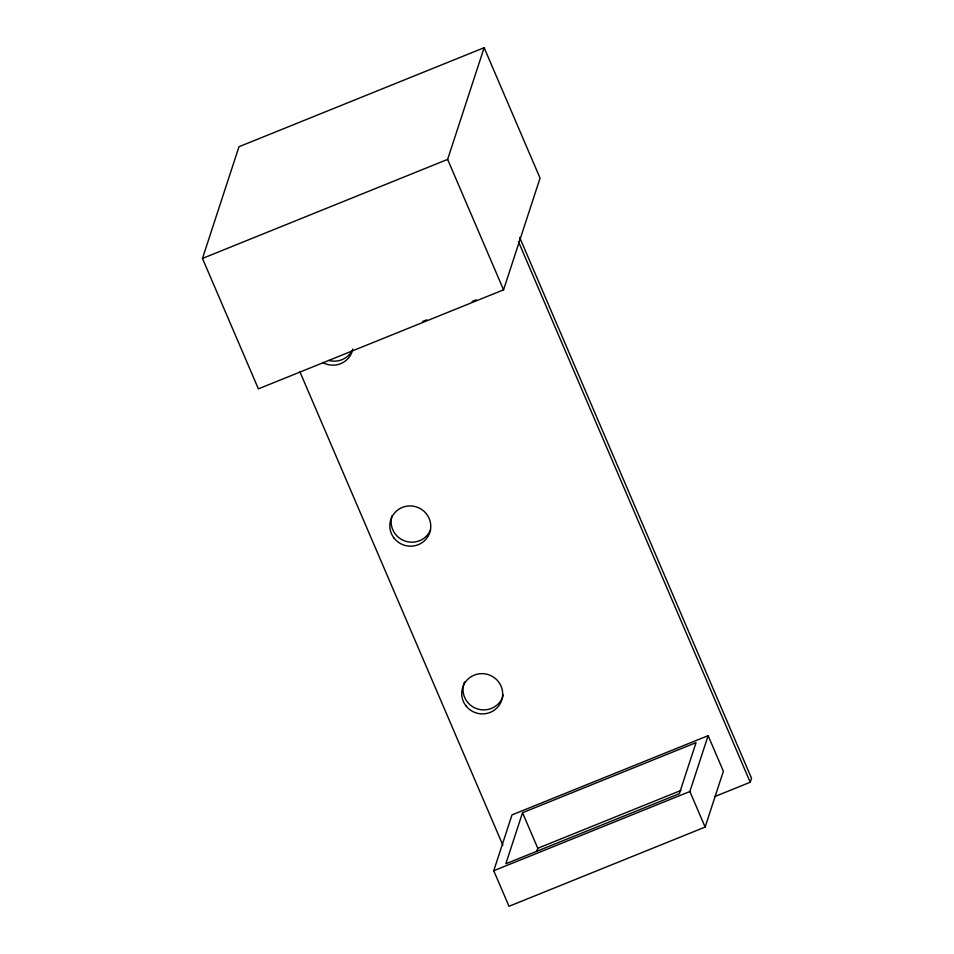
<?xml version="1.0" encoding="UTF-8"?>
<svg xmlns="http://www.w3.org/2000/svg" width="954" height="954" viewBox="0 0 954 954"><rect width="100%" height="100%" fill="white"/><g stroke="black" fill="none" stroke-linecap="round" stroke-linejoin="round"><path stroke-width="1.43" d="M202.475 258.427L238.977 146.737L484.143 47.7L540.059 178.136L503.557 289.837L258.391 388.862L202.475 258.427L447.629 159.39L484.143 47.7M493.743 870.74L512 814.895L708.13 735.665L723.37 771.226L705.125 827.07L508.995 906.3L493.743 870.74L689.873 791.51L708.13 735.665M522.53 812.713L505.847 863.775L679.343 793.692L696.038 742.629L522.53 812.713L537.782 848.273L536.875 851.04M714.463 796.685L750.226 782.244L751.525 778.249L519.692 237.486M422.634 321.486L426.76 319.817M472.158 301.476L476.284 299.806M537.782 848.273L680.989 790.425M518.38 241.481L750.226 782.244M447.629 159.39L503.557 289.837M689.873 791.51L705.125 827.07M299.794 371.535L502.877 845.22M430.588 529.864A20.523 20.094 18.1 0 1 404.532 540.87A20.523 20.094 18.1 0 1 392.154 515.506M503.318 695.072A20.523 20.094 18.1 0 1 477.072 708.81A20.523 20.094 18.1 0 1 464.515 681.991M351.811 351.203A20.523 20.094 18.1 0 1 328.856 360.469M352.813 349.057A20.523 20.094 18.1 0 1 322.595 362.425M394.145 538.235A20.523 20.094 18.1 0 0 429.276 533.846A20.523 20.094 18.1 0 0 407.465 506.085A20.523 20.094 18.1 0 0 394.145 538.235M466.041 705.948A20.523 20.094 18.1 0 0 501.184 701.548A20.523 20.094 18.1 0 0 479.361 673.798A20.523 20.094 18.1 0 0 466.041 705.948"/></g></svg>
